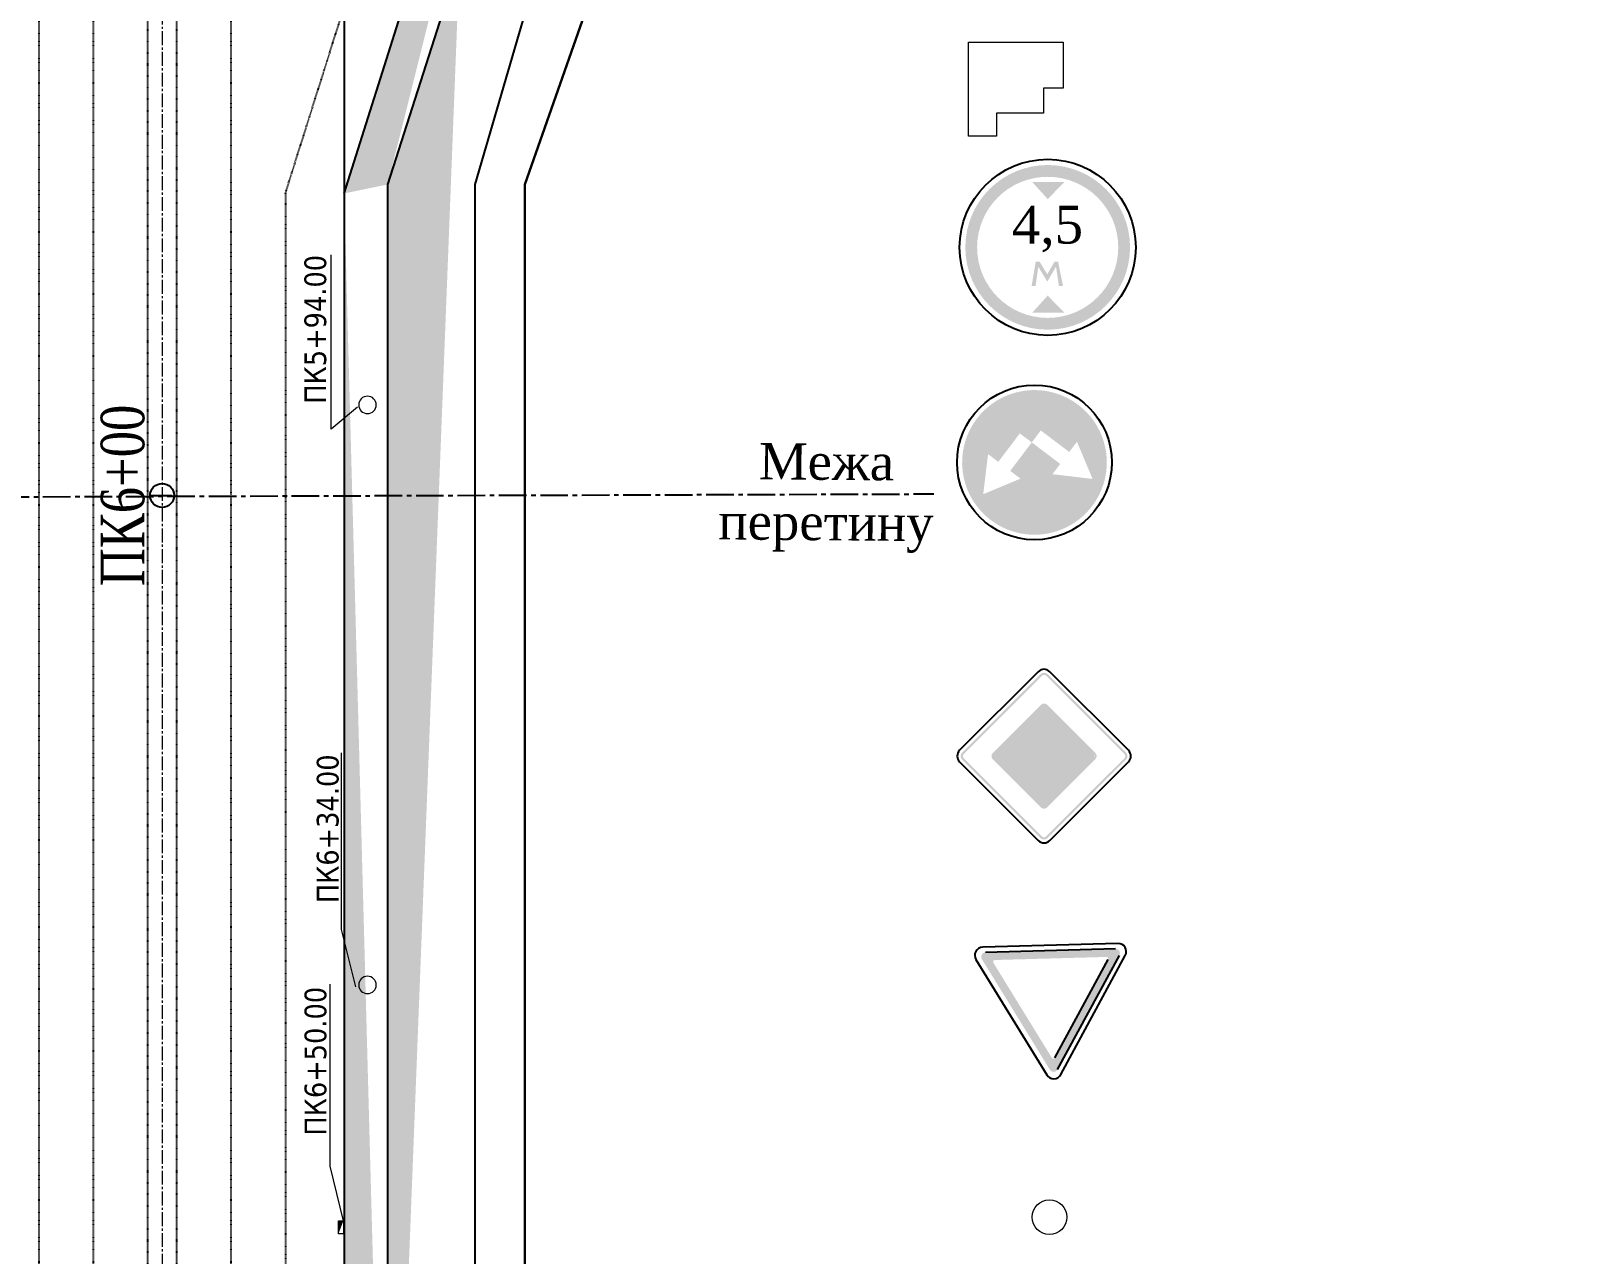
# Model space of a CAD drawing. Header units: millimetres. Extents: x -492806 to 8131902, y -181351 to 2373952.
# Drawn here: x 2227285 to 2334142, y 8183 to 92518 of the extents above; entities that cross this region are included whole.
import ezdxf

# ---------------------------------------------------------------- set-up
doc = ezdxf.new("R2010")
doc.units = ezdxf.units.MM
doc.header["$LTSCALE"] = 50
doc.linetypes.add('ACAD_ISO03W100', pattern=[30, 12, -18])
doc.linetypes.add('CENTER2', pattern=[28.575, 19.05, -3.175, 3.175, -3.175])
for name, color, linetype, lineweight in [('1 Відмітки', 7, 'Continuous', 25), ('2 Позначення', 80, 'Continuous', 20), ('вертикалка', 200, 'Continuous', 9), ('Забудова', 40, 'Continuous', 40), ('Оси магистралей', 1, 'CENTER2', 9), ('поздовжній профіль', 250, 'Continuous', 15), ('Червоні лінії', 1, 'Continuous', 30)]:
    doc.layers.add(name, color=color, linetype=linetype, lineweight=lineweight)
for name, color, linetype in [('1-3 2-х уровн развязка-C-ROAD-TEXT', 1, 'Continuous'), ('Абсолютные высоты', 50, 'Continuous'), ('край проїзжої частини і тротуарів', 150, 'Continuous'), ('Отмостка', 7, 'Continuous'), ('Полоси руху', 2, 'ACAD_ISO03W100')]:
    doc.layers.add(name, color=color, linetype=linetype)
doc.styles.add('natasha', font='times.ttf', dxfattribs={"height": 2.5})
doc.styles.get("Standard").update_dxf_attribs({"font": 'tahoma.ttf'})
doc.styles.add('СПДС_BOLD', font='times.ttf', dxfattribs={"width": 0.8})

# ---------------------------------------------------------------- blocks, each defined once
blk = doc.blocks.new('AeccTickLine')
blk.add_line((0, -0.5), (0, 0.5))
blk = doc.blocks.new('столб')
at = {"layer": 'поздовжній профіль', "color": 160}
for points in [[(-500, 0, 0, 0, 0), (-1000, 0, 350, 0, 0), (-1700, 0, 0, 0, 0)], [(500, 0, 0, 0, 0), (1000, 0, 350, 0, 0), (1700, 0, 0, 0, 0)]]:
    blk.add_lwpolyline(points, format="xyseb", dxfattribs=at)
blk.add_circle((0, 0), 500, dxfattribs=at)
blk = doc.blocks.new('3-13')
h = blk.add_hatch(color=1)
edge = h.paths.add_edge_path(flags=16)
edge.add_arc((3.5, 0), 2.805, 0, 360)
edge = h.paths.add_edge_path()
edge.add_arc((3.5, 0), 3.274, 0, 360)
blk.add_hatch(color=7).paths.add_polyline_path([(3.126, -0.771), (3.486, -1.365), (3.832, -0.767), (3.946, -1.54), (4.107, -1.54), (3.915, -0.567), (3.774, -0.567), (3.483, -1.071), (3.179, -0.57), (3.024, -0.57), (2.862, -1.536), (3.017, -1.536)])
at = {"color": 1}
blk.add_circle((3.5, 0), 3.5, dxfattribs=at)
at = {"color": 7}
for points in [[(2.89, 2.595), (4.165, 2.595), (3.499, 1.918)], [(2.89, -2.595), (4.165, -2.595), (3.499, -1.918)]]:
    blk.add_solid(points, dxfattribs=at)
at = {"insert": (2.076, 1.652), "char_height": 1.5, "attachment_point": 1, "style": 'natasha'}
blk.add_mtext_dynamic_manual_height_columns('4,5', width=3.04672, gutter_width=12.5, heights=[0], dxfattribs=at)
blk = doc.blocks.new('4-2-3')
h = blk.add_hatch(color=5)
h.paths.add_polyline_path([(3.547, 3.273), (3.453, 3.273, 0.409993), (0.227, 0, 1), (6.773, 0, 0.409993)])
h.paths.add_polyline_path([(1.473, 0.66), (1.884, 0.249), (3.025, 1.391), (3.504, 0.912), (3.982, 1.391), (5.124, 0.249), (5.534, 0.66), (6, -1.105), (4.234, -0.64), (4.645, -0.229), (3.504, 0.912), (2.362, -0.229), (2.773, -0.64), (1.007, -1.105)], flags=16)
at = {"color": 5}
blk.add_circle((3.5, 0), 3.5, dxfattribs=at)
blk = doc.blocks.new('sdfahgas')
h = blk.add_hatch(color=7)
edge = h.paths.add_edge_path(flags=16)
edge.add_line((6.61, 6.61), (0.16, 13.06))
edge.add_arc((0, 12.9), 0.223, 45, 135)
edge.add_line((-0.16, 13.06), (-6.61, 6.61))
edge.add_arc((-6.45, 6.45), 0.223, 135, 225)
edge.add_line((-6.61, 6.29), (-0.16, -0.16))
edge.add_arc((0, 0), 0.223, 225, 315)
edge.add_line((0.16, -0.16), (6.61, 6.29))
edge.add_arc((6.45, 6.45), 0.223, -45, 45)
edge = h.paths.add_edge_path()
edge.add_line((-0.28, 13.18), (-6.73, 6.73))
edge.add_arc((-6.45, 6.45), 0.393, 135, 225)
edge.add_line((-6.73, 6.17), (-0.28, -0.28))
edge.add_arc((0, 0), 0.393, 225, 315)
edge.add_line((0.28, -0.28), (6.73, 6.17))
edge.add_arc((6.45, 6.45), 0.393, -45, 45)
edge.add_line((6.73, 6.73), (0.28, 13.18))
edge.add_arc((0, 12.9), 0.393, 45, 135)
h = blk.add_hatch(color=7)
edge = h.paths.add_edge_path(flags=16)
edge.add_line((-0.15, 10.54), (-4.09, 6.6))
edge.add_arc((-3.94, 6.45), 0.217, 135, 225)
edge.add_line((-4.09, 6.3), (-0.15, 2.36))
edge.add_arc((0, 2.51), 0.217, 225, 315)
edge.add_line((0.15, 2.36), (4.09, 6.3))
edge.add_arc((3.94, 6.45), 0.217, -45, 45)
edge.add_line((4.09, 6.6), (0.15, 10.54))
edge.add_arc((0, 10.39), 0.217, 45, 135)
edge = h.paths.add_edge_path()
edge.add_arc((-3.94, 6.45), 0.375, 135, 225)
edge.add_line((-4.2, 6.19), (-0.27, 2.25))
edge.add_arc((0, 2.51), 0.375, 225, 315)
edge.add_line((0.27, 2.25), (4.2, 6.19))
edge.add_arc((3.94, 6.45), 0.375, -45, 45)
edge.add_line((4.2, 6.72), (0.27, 10.65))
edge.add_arc((0, 10.39), 0.375, 45, 135)
edge.add_line((-0.26, 10.65), (-4.2, 6.72))
blk.add_hatch(color=2).paths.add_polyline_path([(-4.11, 6.68), (-0.19, 10.6), (-0.04, 10.64), (0.11, 10.6), (0.19, 10.52), (4.07, 6.63), (4.14, 6.49), (4.12, 6.35), (4.05, 6.25), (0.13, 2.33), (0.04, 2.27), (-0.09, 2.27), (-0.2, 2.36), (-4.15, 6.31), (-4.19, 6.43), (-4.17, 6.57)])
at = {"color": 7}
for p, q in [((-0.48, 13.38), (-6.93, 6.93)), ((6.93, 6.93), (0.48, 13.38)), ((-6.93, 5.97), (-0.48, -0.48)), ((0.48, -0.48), (6.93, 5.97))]:
    blk.add_line(p, q, dxfattribs=at)
for centre, start, end in [((0, 12.9), 45, 135), ((-6.45, 6.45), 135, 225), ((6.45, 6.45), 315, 45), ((0, 0), 225, 315)]:
    blk.add_arc(centre, 0.675, start, end, dxfattribs=at)
blk = doc.blocks.new('2-4')
h = blk.add_hatch(color=1)
edge = h.paths.add_edge_path(flags=16)
edge.add_line((-3.237, 6.633), (-0.087, 1.177))
edge.add_arc((0, 1.227), 0.1, 210, 330)
edge.add_line((0.087, 1.177), (3.237, 6.633))
edge.add_arc((3.15, 6.683), 0.1, 330, 450)
edge.add_line((3.15, 6.783), (-3.15, 6.783))
edge.add_arc((-3.15, 6.683), 0.1, 450, 570)
edge = h.paths.add_edge_path()
edge.add_arc((0, 0.636), 0.25, 210, 330)
edge.add_line((0.217, 0.511), (3.878, 6.854))
edge.add_arc((3.662, 6.979), 0.25, 330, 450)
edge.add_line((3.662, 7.229), (-3.662, 7.229))
edge.add_arc((-3.662, 6.979), 0.25, 450, 570)
edge.add_line((-3.878, 6.854), (-0.217, 0.511))
at = {"color": 1}
for p, q in [((3.813, 7.528), (-3.813, 7.528)), ((-4.213, 6.836), (-0.399, 0.231)), ((-3.878, 6.854), (-0.217, 0.511)), ((-3.237, 6.633), (-0.087, 1.177)), ((0.217, 0.511), (3.878, 6.854)), ((0.399, 0.231), (4.213, 6.836))]:
    blk.add_line(p, q, dxfattribs=at)
for centre, start, end in [((-3.813, 7.066), 90, 210), ((3.813, 7.066), 330, 90), ((0, 0.461), 210, 330)]:
    blk.add_arc(centre, 0.461, start, end, dxfattribs=at)

msp = doc.modelspace()

# ---------------------------------------------------------------- hatches: boundary and pattern name
at = {"layer": 'Абсолютные высоты', "ltscale": 0.001}
h = msp.add_hatch(dxfattribs=at)
h.set_pattern_fill('GRASS', color=256, scale=50)
h.set_pattern_definition([(90, (1821255.8, 1736822.7), (-898.0256, 898.0256), [238.125, -1557.9262]), (45, (1821255.8, 1736822.7), (-898.0256, 898.0256), [238.125, -1031.875]), (135, (1821255.8, 1736822.7), (-898.0256, -898.0256), [238.125, -1031.875])])
edge = h.paths.add_edge_path()
edge.add_line((2465526.193, 306009.829), (2465526.193, 303009.829))
edge.add_line((2321591.004, 306009.829), (2465526.193, 306009.829))
edge.add_line((2320459.589, 302954.724), (2465526.193, 303009.829))
edge.add_arc((2327309.812, 241261.893), 62071.982, 96.3360304, 172.82953533)
edge.add_arc((2327309.812, 241261.893), 65000, 95.04750437, 173.15412214)
edge.add_line((2265723.284, 125257.559), (2265723.284, 249009.829))
edge.add_line((2262723.284, 125257.559), (2262723.284, 249009.829))
edge.add_line((2265723.284, 125257.559), (2251873.084, 81935.818))
edge.add_line((2248873.084, 81315.647), (2262723.284, 125257.559))
edge.add_line((2251873.084, 81935.818), (2251873.084, -30068.973))
edge.add_line((2248873.084, 81315.647), (2248873.084, -30068.973))
edge.add_line((2248873.084, -30193.973), (2251873.084, -30193.973))
at = {"layer": 'вертикалка'}
h = msp.add_hatch(color=0, dxfattribs=at)
h.dxf.hatch_style = 1
h.paths.add_polyline_path([(2248480.861, 9573.582), (2248480.908, 10473.582), (2248818.408, 10473.565)])

# ---------------------------------------------------------------- linework, layer by layer
at = {"layer": '2 Позначення', "color": 0}
for points in [[(2249796.931, 66581.747), (2247968.599, 65058.267), (2247989.228, 77089.707)], [(2249668.839, 26601.424), (2248687.206, 30552.071), (2248682.32, 42739.825)]]:
    msp.add_lwpolyline(points, dxfattribs=at)
at = {"layer": '2 Позначення', "color": 0, "elevation": -56637.349}
msp.add_lwpolyline([(2248818.408, 10473.565), (2247899.225, 14243.211), (2247900.097, 26792.025)], dxfattribs=at)
at = {"layer": 'Абсолютные высоты'}
msp.add_circle((2236323.084, 60488.977), 828.566, dxfattribs=at)
at = {"layer": 'вертикалка', "color": 0, "elevation": -56637.349}
msp.add_lwpolyline([(2248480.908, 10473.582), (2248818.408, 10473.565), (2248818.361, 9573.565), (2248480.861, 9573.582)], close=True, dxfattribs=at)
at = {"layer": 'Забудова', "color": 0, "lineweight": 15}
msp.add_lwpolyline([(2298450.702, 91742.435), (2298450.702, 88574.411), (2297083.985, 88574.411), (2297083.985, 86846.399), (2293847.025, 86846.399), (2293847.025, 85262.388), (2291904.848, 85262.388), (2291904.848, 91742.435)], close=True, dxfattribs=at)
at = {"layer": 'край проїзжої частини і тротуарів'}
for p, q in [((2248873.084, 153454.356), (2248873.084, -30068.973)), ((2248873.084, 81315.647), (2262723.284, 125257.559)), ((2265723.284, 125257.559), (2251873.084, 81935.818)), ((2270523.284, 125257.559), (2257873.084, 81935.818)), ((2251873.084, 81935.818), (2251873.084, -30068.973)), ((2257873.084, 81935.818), (2257873.084, -30068.973))]:
    msp.add_line(p, q, dxfattribs=at)
at = {"layer": 'Оси магистралей'}
msp.add_line((2236323.084, 566843.769), (2236323.084, -30068.973), dxfattribs=at)
at = {"layer": 'Отмостка', "linetype": 'CENTER2', "ltscale": 2, "flags": 128}
msp.add_lwpolyline([(2179532.901, 60254.735), (2289532.931, 60596.255)], dxfattribs=at)
at = {"layer": 'Полоси руху', "ltscale": 0.05}
for p, q in [((2227823.084, 313009.829), (2227823.084, -30068.973)), ((2231573.084, 313009.829), (2231573.084, -30068.973)), ((2241073.084, 313009.829), (2241073.084, -30068.973)), ((2244823.084, 81315.647), (2258673.284, 125257.559)), ((2244823.084, 81315.647), (2244823.084, -30068.973))]:
    msp.add_line(p, q, dxfattribs=at)
at = {"layer": 'Полоси руху', "ltscale": 0.001}
for p, q in [((2235323.084, 313009.829), (2235323.084, -30068.973)), ((2237323.084, 313009.829), (2237323.084, -30068.973))]:
    msp.add_line(p, q, dxfattribs=at)
at = {"layer": 'Червоні лінії'}
for p, q in [((2276523.284, 125257.559), (2261323.084, 81935.818)), ((2261323.084, 81935.818), (2261323.084, -30068.973))]:
    msp.add_line(p, q, dxfattribs=at)

# ---------------------------------------------------------------- block references
at = {"color": 0, "linetype": 'Continuous', "xscale": 1734.228773835869, "yscale": 1734.228773835869, "zscale": 1734.228773835869}
msp.add_blockref('3-13', (2291305.239, 77598.75), dxfattribs=at)
at = {"color": 0}
for p, xscale, yscale, zscale, rotation in [((2250481.892, 66736.237), -1.200000000244472, 1.200000000244472, 1.200000000244472, 269.2960896882868), ((2250481.892, 26736.237), -1.200000000244472, 1.200000000244472, 1.200000000244472, 269.2960896882868), ((2297499.556, 10726.759), 2.400000000488943, 2.400000000488943, 2.400000000488943, 180.7039103117133)]:
    msp.add_blockref('столб', p, dxfattribs=dict(at, xscale=xscale, yscale=yscale, zscale=zscale, rotation=rotation))
at = {"color": 0, "linetype": 'Continuous'}
for name, p, xscale, yscale, zscale, rotation in [('4-2-3', (2291179.958, 62032.823), 1524.095999999623, 1524.095999999623, 1524.095999999623, 7.940071738154523), ('2-4', (2302710.712, 29330.476), 1222.451999998378, 1222.451999998378, 1222.451999998378, 121.5721720217558)]:
    msp.add_blockref(name, p, dxfattribs=dict(at, xscale=xscale, yscale=yscale, zscale=zscale, rotation=rotation))
at = {"color": 0, "xscale": 840.0000000000003, "yscale": 840.0000000000003, "zscale": 840.0000000000003}
msp.add_blockref('sdfahgas', (2297125.649, 37098.474), dxfattribs=at)
at = {"layer": '1-3 2-х уровн развязка-C-ROAD-TEXT', "color": 1, "linetype": 'Continuous', "lineweight": -3, "xscale": 1500, "yscale": 1500, "zscale": 1500, "rotation": 270}
msp.add_blockref('AeccTickLine', (2236264.127, 60488.977), dxfattribs=at)

# ---------------------------------------------------------------- texts
at = {"insert": (2282106.372, 60321.808), "char_height": 2500, "width": 13757.68242, "attachment_point": 5, "rotation": 359.49550403}
msp.add_mtext('{\\fTimes New Roman|b0|i0|c204|p18;Межа перетину}', dxfattribs=at)
at = {"layer": '1 Відмітки', "color": 0, "char_height": 1500, "attachment_point": 9, "rotation": 90}
for s, insert in [('ПК5+94.00', (2247662.601, 77077.74)), ('ПК6+34.00', (2248516.124, 42635.051)), ('ПК6+50.00', (2247672.996, 26607.965, -56637.349))]:
    msp.add_mtext_dynamic_manual_height_columns(s, width=7.02543, gutter_width=12.5, heights=[0], dxfattribs=dict(at, insert=insert))
at = {"layer": '1-3 2-х уровн развязка-C-ROAD-TEXT', "color": 1, "linetype": 'Continuous', "lineweight": -3, "insert": (2235139.127, 60488.977), "char_height": 3000, "attachment_point": 8, "rotation": 90, "style": 'СПДС_BOLD'}
msp.add_mtext('ПК6+00', dxfattribs=at)

doc.saveas('drawing.dxf')
